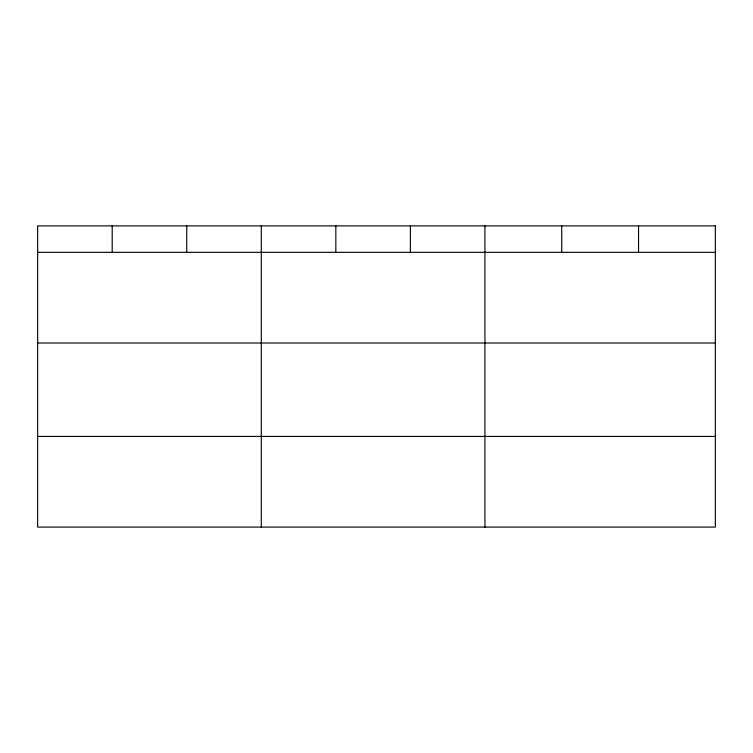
<?xml version="1.0" encoding="UTF-8"?>
<svg xmlns="http://www.w3.org/2000/svg" width="753" height="753" viewBox="0 0 753 753"><rect width="100%" height="100%" fill="white"/><g stroke="black" fill="none" stroke-linecap="round" stroke-linejoin="round"><path stroke-width="1.13" d="M37.65 252.34L715.35 252.34M37.65 343.01L715.35 343.01M37.65 436.429L715.35 436.429M638.544 225.9L638.544 252.34M561.738 225.9L561.738 252.34M484.932 225.9L484.932 527.1M410.385 225.9L410.385 252.34M335.838 225.9L335.838 252.34M261.291 225.9L261.291 527.1M186.744 225.9L186.744 252.34M112.197 225.9L112.197 252.34M715.35 225.9L37.65 225.9L37.65 527.1L715.35 527.1L715.35 225.9"/></g></svg>
